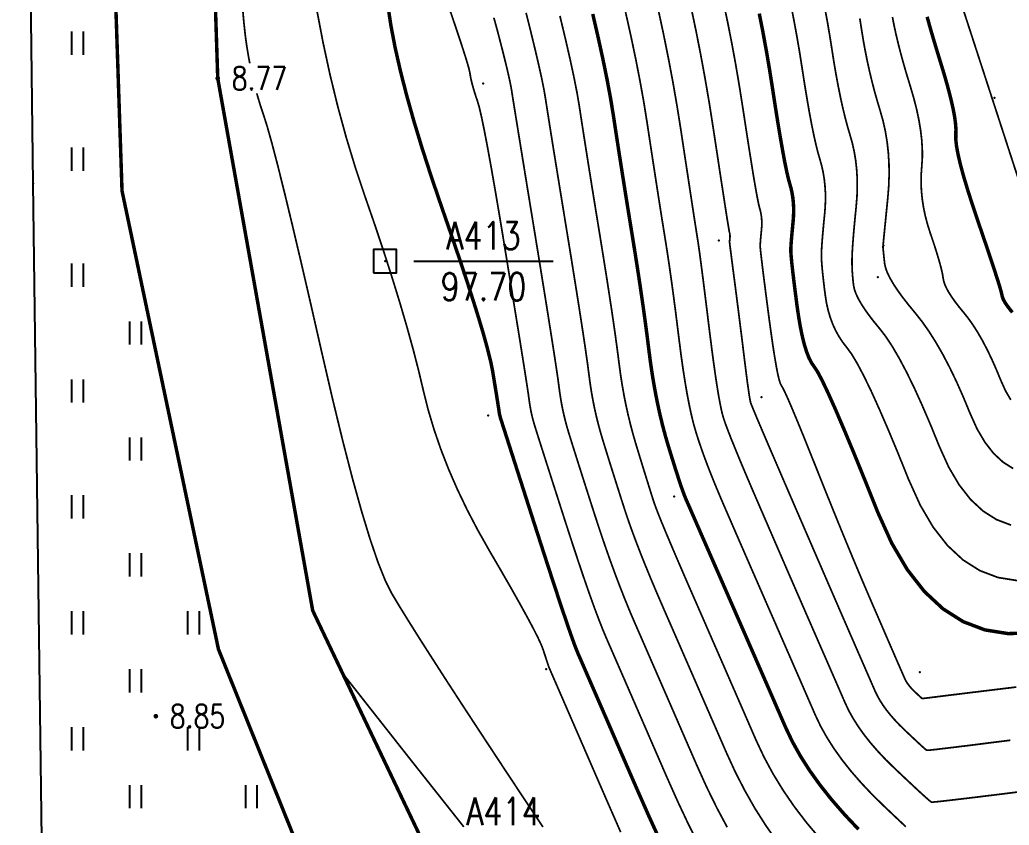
# Model space of a CAD drawing. Extents: x 871 to 1488, y 1110 to 1509.
# Drawn here: x 955.49 to 998.19, y 1155.34 to 1190.08 of the extents above; entities that cross this region are included whole.
import ezdxf
from ezdxf.enums import TextEntityAlignment as Align

# ---------------------------------------------------------------- set-up
doc = ezdxf.new("R2010")
doc.units = 0
doc.header["$LTSCALE"] = 0.5
doc.header["$PDSIZE"] = 0.2
doc.linetypes.add('X3', pattern=[5, 4, -1])
doc.layers.get('0').update_dxf_attribs({"linetype": 'CONTINUOUS'})
for name, color, linetype in [('DGX', 2, 'CONTINUOUS'), ('DLSS', 4, 'CONTINUOUS'), ('GCD', 1, 'CONTINUOUS'), ('KZD', 1, 'CONTINUOUS'), ('ZBTZ', 3, 'CONTINUOUS'), ('ZDH', 1, 'CONTINUOUS')]:
    doc.layers.add(name, color=color, linetype=linetype)
doc.styles.add('HZ', font='rs.shx', dxfattribs={"width": 0.8, "bigfont": 'hztxt.shx'})
doc.linetypes.add('1161', pattern='A,0,[149,AAA.SHX,S=0.15,R=0,X=0,Y=0],-1.6', length=1.6)

# ---------------------------------------------------------------- blocks, each defined once
blk = doc.blocks.new('GC200')
at = {"linetype": 'Continuous', "const_width": 0.2, "flags": 128}
blk.add_lwpolyline([(-0.1, 0, 1), (0.1, 0, 1)], format="xyb", close=True, dxfattribs=at)
blk = doc.blocks.new('gc323')
at = {"flags": 128}
for points in [[(-0.5, 0), (-0.5, 2)], [(0.5, 0), (0.5, 2)]]:
    blk.add_lwpolyline(points, dxfattribs=at)
blk = doc.blocks.new('gc261')
blk.add_lwpolyline([(-1, -1), (1, -1), (1, 1), (-1, 1)], close=True)
blk.add_point((0, 0))

msp = doc.modelspace()

# ---------------------------------------------------------------- linework, layer by layer
at = {"linetype": 'Continuous', "flags": 128}
msp.add_lwpolyline([(974.599, 1444.021), (976.622, 1297.17), (976.667, 1293.433), (977.082, 1260.359), (977.14, 1247.885), (987.302, 1248.093), (987.563, 1239.875), (979.366, 1239.67), (963.969, 1239.285), (964.736, 1230.673), (962.422, 1230.467), (963.264, 1211.145), (964.031, 1187.555), (968.129, 1164.597), (978.887, 1142.015), (988.427, 1127.787), (1002.171, 1133.056), (1013.14, 1137.603), (1027.097, 1144.743), (1039.656, 1152.3), (1064.515, 1166.983), (1082.553, 1177.399), (1093.084, 1183.61)], dxfattribs=at)
at = {"layer": 'DGX', "linetype": 'Continuous', "const_width": 0.075, "elevation": 18, "flags": 128}
msp.add_lwpolyline([(1092.349, 1235.453), (1087.995, 1226.038), (1083.075, 1220.756), (1063.737, 1210.084), (1055.226, 1203.74), (1036.535, 1197.056), (1014.874, 1182.849), (1008.465, 1181.412), (1000.492, 1177.348), (995.672, 1192.15), (993.252, 1210.539), (995.311, 1246.721), (998.844, 1256.44), (1017.747, 1272.329), (1031.623, 1278.323), (1058.063, 1275.135), (1068.371, 1272.68), (1076.951, 1262.439), (1095.592, 1248.1)], close=True, dxfattribs=at)
at = {"layer": 'DGX', "linetype": 'Continuous', "const_width": 0.075, "flags": 128}
for points, elevation in [([(985.845, 1190.878), (986.035, 1189.981), (986.215, 1189.069), (986.385, 1188.142), (986.545, 1187.201), (986.696, 1186.246), (986.835, 1185.336), (986.96, 1184.534), (987.071, 1183.838), (987.167, 1183.25), (987.25, 1182.768), (987.319, 1182.393), (987.374, 1182.125), (987.414, 1181.964), (987.445, 1181.855), (987.47, 1181.743), (987.489, 1181.629), (987.502, 1181.512), (987.509, 1181.393), (987.511, 1181.271), (987.506, 1181.146), (987.496, 1181.018), (987.484, 1180.895), (987.473, 1180.782), (987.464, 1180.68), (987.456, 1180.588), (987.45, 1180.506), (987.445, 1180.435), (987.442, 1180.375), (987.44, 1180.325), (987.445, 1180.239), (987.462, 1180.071), (987.49, 1179.82), (987.53, 1179.487), (987.582, 1179.071), (987.645, 1178.572), (987.72, 1177.992), (987.807, 1177.328), (987.897, 1176.665), (987.98, 1176.082), (988.058, 1175.582), (988.129, 1175.163), (988.194, 1174.825), (988.254, 1174.569), (988.307, 1174.395), (988.354, 1174.302), (988.416, 1174.2), (988.515, 1174), (988.651, 1173.7), (988.822, 1173.301), (989.031, 1172.802), (989.276, 1172.205), (989.557, 1171.508), (989.876, 1170.712), (990.206, 1169.884), (990.526, 1169.09), (990.835, 1168.329), (991.133, 1167.603), (991.42, 1166.91), (991.695, 1166.252), (991.96, 1165.627), (992.214, 1165.036), (992.45, 1164.492), (992.66, 1164.008), (992.844, 1163.582), (993.003, 1163.216), (993.136, 1162.909), (993.243, 1162.662), (993.325, 1162.473), (993.381, 1162.344), (993.424, 1162.247), (993.465, 1162.153), (993.504, 1162.064), (993.542, 1161.978), (993.577, 1161.896), (993.612, 1161.817), (993.644, 1161.743), (993.675, 1161.672), (993.707, 1161.603), (993.746, 1161.534), (993.791, 1161.463), (993.842, 1161.393), (993.898, 1161.321), (993.961, 1161.249), (994.029, 1161.177), (994.104, 1161.104), (994.177, 1161.035), (994.24, 1160.975), (994.295, 1160.924), (994.34, 1160.883), (994.376, 1160.85), (994.403, 1160.826), (994.421, 1160.811), (994.429, 1160.806), (994.448, 1160.806), (994.496, 1160.811), (994.574, 1160.82), (994.682, 1160.832), (994.819, 1160.849), (994.985, 1160.869), (995.182, 1160.894), (995.408, 1160.922), (995.694, 1160.958), (996.072, 1161.004), (996.54, 1161.062), (997.101, 1161.13), (997.752, 1161.209), (998.495, 1161.299)], 14.5), ([(978.065, 1155.262), (977.257, 1156.473), (976.367, 1157.818), (975.476, 1159.17), (974.667, 1160.404), (973.941, 1161.52), (973.298, 1162.518), (972.736, 1163.397), (972.258, 1164.158), (971.861, 1164.8), (971.547, 1165.324), (971.261, 1165.895), (970.948, 1166.677), (970.608, 1167.669), (970.241, 1168.873), (969.847, 1170.287), (969.427, 1171.912), (968.98, 1173.749), (968.506, 1175.796), (968.041, 1177.839), (967.619, 1179.661), (967.241, 1181.263), (966.907, 1182.645), (966.617, 1183.806), (966.371, 1184.747), (966.169, 1185.467), (966.01, 1185.968), (965.878, 1186.362), (965.756, 1186.767), (965.643, 1187.18), (965.539, 1187.604), (965.445, 1188.037), (965.361, 1188.479), (965.286, 1188.931), (965.221, 1189.392), (965.158, 1189.962), (965.091, 1190.738)], 9), ([(981.419, 1155.042), (980.833, 1156.381), (980.253, 1157.714), (979.75, 1158.872), (979.323, 1159.854), (978.972, 1160.661), (978.698, 1161.292), (978.5, 1161.747), (978.378, 1162.028), (978.333, 1162.132), (978.322, 1162.159), (978.306, 1162.206), (978.283, 1162.272), (978.254, 1162.358), (978.219, 1162.465), (978.178, 1162.591), (978.131, 1162.736), (978.077, 1162.902), (977.992, 1163.123), (977.848, 1163.433), (977.645, 1163.833), (977.384, 1164.322), (977.065, 1164.901), (976.687, 1165.57), (976.251, 1166.329), (975.756, 1167.177), (975.253, 1168.067), (974.792, 1168.949), (974.372, 1169.825), (973.994, 1170.693), (973.659, 1171.554), (973.365, 1172.409), (973.112, 1173.256), (972.902, 1174.097), (972.697, 1174.96), (972.461, 1175.875), (972.193, 1176.841), (971.895, 1177.86), (971.565, 1178.931), (971.204, 1180.054), (970.812, 1181.229), (970.388, 1182.455), (969.964, 1183.723), (969.571, 1185.022), (969.208, 1186.351), (968.876, 1187.711), (968.575, 1189.102), (968.303, 1190.523)], 9.5), ([(984.81, 1154.454), (984.361, 1155.345), (983.891, 1156.34), (983.401, 1157.439), (982.923, 1158.539), (982.489, 1159.538), (982.098, 1160.435), (981.752, 1161.231), (981.449, 1161.927), (981.19, 1162.521), (980.975, 1163.013), (980.804, 1163.405), (980.646, 1163.781), (980.47, 1164.23), (980.275, 1164.749), (980.063, 1165.341), (979.833, 1166.003), (979.585, 1166.738), (979.319, 1167.544), (979.034, 1168.421), (978.757, 1169.286), (978.511, 1170.053), (978.297, 1170.722), (978.114, 1171.294), (977.963, 1171.768), (977.843, 1172.145), (977.755, 1172.425), (977.698, 1172.606), (977.659, 1172.74), (977.623, 1172.876), (977.589, 1173.012), (977.558, 1173.151), (977.531, 1173.29), (977.506, 1173.432), (977.484, 1173.574), (977.464, 1173.719), (977.433, 1173.944), (977.374, 1174.332), (977.289, 1174.88), (977.176, 1175.591), (977.036, 1176.463), (976.868, 1177.496), (976.674, 1178.691), (976.452, 1180.048), (976.228, 1181.407), (976.024, 1182.612), (975.841, 1183.66), (975.679, 1184.553), (975.538, 1185.291), (975.418, 1185.873), (975.319, 1186.3), (975.24, 1186.571), (975.176, 1186.759), (975.118, 1186.938), (975.067, 1187.107), (975.022, 1187.266), (974.984, 1187.415), (974.953, 1187.555), (974.928, 1187.685), (974.909, 1187.805), (974.864, 1188.003), (974.758, 1188.363), (974.591, 1188.888), (974.364, 1189.576), (974.075, 1190.428)], 10.5), ([(993.727, 1155.272), (993.288, 1155.685), (992.785, 1156.161), (992.271, 1156.665), (991.798, 1157.166), (991.366, 1157.662), (990.975, 1158.155), (990.626, 1158.643), (990.317, 1159.128), (990.049, 1159.608), (989.822, 1160.085), (989.61, 1160.572), (989.386, 1161.086), (989.151, 1161.627), (988.903, 1162.194), (988.644, 1162.787), (988.373, 1163.407), (988.091, 1164.054), (987.796, 1164.727), (987.503, 1165.398), (987.223, 1166.038), (986.956, 1166.649), (986.703, 1167.229), (986.463, 1167.78), (986.237, 1168.3), (986.024, 1168.79), (985.825, 1169.25), (985.639, 1169.687), (985.464, 1170.108), (985.301, 1170.514), (985.15, 1170.904), (985.01, 1171.279), (984.883, 1171.638), (984.767, 1171.981), (984.663, 1172.309), (984.566, 1172.651), (984.471, 1173.037), (984.378, 1173.469), (984.286, 1173.945), (984.197, 1174.465), (984.109, 1175.03), (984.023, 1175.64), (983.939, 1176.294), (983.857, 1176.954), (983.777, 1177.58), (983.699, 1178.174), (983.623, 1178.734), (983.548, 1179.26), (983.476, 1179.754), (983.406, 1180.214), (983.338, 1180.641), (983.267, 1181.079), (983.188, 1181.57), (983.102, 1182.117), (983.008, 1182.717), (982.907, 1183.371), (982.798, 1184.08), (982.681, 1184.843), (982.557, 1185.661), (982.418, 1186.526), (982.255, 1187.434), (982.07, 1188.384), (981.862, 1189.376), (981.63, 1190.41)], 13), ([(998.547, 1156.77), (997.578, 1156.649), (996.755, 1156.548), (996.078, 1156.467), (995.547, 1156.405), (995.162, 1156.362), (994.924, 1156.339), (994.831, 1156.336), (994.789, 1156.364), (994.702, 1156.437), (994.569, 1156.554), (994.391, 1156.716), (994.167, 1156.922), (993.898, 1157.173), (993.584, 1157.469), (993.225, 1157.808), (992.857, 1158.169), (992.519, 1158.527), (992.21, 1158.882), (991.931, 1159.234), (991.681, 1159.583), (991.46, 1159.93), (991.268, 1160.273), (991.106, 1160.614), (990.955, 1160.962), (990.795, 1161.33), (990.626, 1161.716), (990.449, 1162.122), (990.264, 1162.546), (990.07, 1162.989), (989.868, 1163.451), (989.658, 1163.932), (989.435, 1164.442), (989.197, 1164.988), (988.943, 1165.571), (988.673, 1166.191), (988.388, 1166.848), (988.087, 1167.542), (987.77, 1168.274), (987.437, 1169.042), (987.114, 1169.791), (986.826, 1170.466), (986.574, 1171.065), (986.358, 1171.589), (986.177, 1172.038), (986.031, 1172.412), (985.921, 1172.71), (985.846, 1172.934), (985.787, 1173.157), (985.723, 1173.455), (985.653, 1173.828), (985.579, 1174.275), (985.5, 1174.796), (985.416, 1175.393), (985.328, 1176.064), (985.234, 1176.809), (985.142, 1177.553), (985.059, 1178.219), (984.985, 1178.808), (984.919, 1179.32), (984.862, 1179.753), (984.814, 1180.109), (984.774, 1180.388), (984.743, 1180.589), (984.709, 1180.805), (984.658, 1181.128), (984.591, 1181.558), (984.509, 1182.095), (984.41, 1182.739), (984.296, 1183.491), (984.165, 1184.349), (984.019, 1185.315), (983.856, 1186.337), (983.678, 1187.366), (983.483, 1188.401), (983.273, 1189.442), (983.047, 1190.49)], 13.5), ([(998.238, 1159.004), (997.535, 1158.916), (996.864, 1158.832), (996.282, 1158.759), (995.787, 1158.699), (995.38, 1158.65), (995.061, 1158.612), (994.829, 1158.587), (994.686, 1158.573), (994.63, 1158.571), (994.605, 1158.588), (994.552, 1158.631), (994.472, 1158.702), (994.365, 1158.799), (994.231, 1158.923), (994.069, 1159.074), (993.88, 1159.252), (993.664, 1159.456), (993.443, 1159.673), (993.24, 1159.888), (993.054, 1160.102), (992.886, 1160.313), (992.736, 1160.523), (992.603, 1160.732), (992.488, 1160.938), (992.39, 1161.143), (992.299, 1161.353), (992.203, 1161.574), (992.102, 1161.806), (991.995, 1162.05), (991.884, 1162.305), (991.768, 1162.571), (991.646, 1162.849), (991.52, 1163.138), (991.368, 1163.485), (991.172, 1163.937), (990.93, 1164.492), (990.644, 1165.152), (990.312, 1165.916), (989.936, 1166.785), (989.515, 1167.757), (989.048, 1168.834), (988.589, 1169.896), (988.189, 1170.823), (987.848, 1171.616), (987.566, 1172.273), (987.343, 1172.797), (987.18, 1173.186), (987.075, 1173.44), (987.03, 1173.559), (987.011, 1173.636), (986.988, 1173.763), (986.959, 1173.94), (986.926, 1174.167), (986.888, 1174.444), (986.845, 1174.771), (986.797, 1175.148), (986.744, 1175.574), (986.689, 1176.022), (986.634, 1176.461), (986.58, 1176.891), (986.527, 1177.313), (986.474, 1177.726), (986.422, 1178.131), (986.371, 1178.528), (986.32, 1178.915), (986.273, 1179.276), (986.232, 1179.59), (986.197, 1179.857), (986.169, 1180.078), (986.147, 1180.252), (986.131, 1180.38), (986.122, 1180.461), (986.119, 1180.496), (986.12, 1180.509), (986.12, 1180.524), (986.122, 1180.542), (986.123, 1180.563), (986.125, 1180.587), (986.128, 1180.613), (986.13, 1180.642), (986.134, 1180.674), (986.136, 1180.707), (986.137, 1180.739), (986.137, 1180.77), (986.135, 1180.801), (986.132, 1180.831), (986.127, 1180.86), (986.12, 1180.889), (986.112, 1180.917), (986.094, 1181.011), (986.056, 1181.238), (985.998, 1181.597), (985.921, 1182.09), (985.825, 1182.715), (985.708, 1183.472), (985.573, 1184.363), (985.417, 1185.386), (985.247, 1186.467), (985.065, 1187.532), (984.872, 1188.581), (984.669, 1189.613), (984.454, 1190.629)], 14), ([(988.767, 1190.717), (988.899, 1190.045), (989.024, 1189.362), (989.143, 1188.669), (989.254, 1187.965), (989.36, 1187.283), (989.463, 1186.657), (989.563, 1186.085), (989.66, 1185.569), (989.754, 1185.108), (989.845, 1184.703), (989.933, 1184.352), (990.018, 1184.057), (990.094, 1183.786), (990.155, 1183.509), (990.203, 1183.225), (990.235, 1182.934), (990.254, 1182.637), (990.258, 1182.334), (990.247, 1182.024), (990.222, 1181.707), (990.191, 1181.4), (990.165, 1181.12), (990.142, 1180.865), (990.122, 1180.636), (990.107, 1180.434), (990.095, 1180.258), (990.087, 1180.108), (990.083, 1179.983), (990.083, 1179.858), (990.089, 1179.704), (990.102, 1179.522), (990.12, 1179.312), (990.144, 1179.072), (990.174, 1178.805), (990.209, 1178.509), (990.251, 1178.184), (990.304, 1177.853), (990.376, 1177.536), (990.466, 1177.233), (990.573, 1176.945), (990.699, 1176.672), (990.842, 1176.413), (991.004, 1176.168), (991.183, 1175.938), (991.39, 1175.655), (991.632, 1175.249), (991.911, 1174.722), (992.225, 1174.074), (992.575, 1173.303), (992.961, 1172.411), (993.384, 1171.397), (993.842, 1170.261), (994.346, 1169.146), (994.906, 1168.194), (995.521, 1167.407), (996.193, 1166.782), (996.92, 1166.321), (997.703, 1166.024), (998.541, 1165.89)], 15.5), ([(998.267, 1168.283), (997.639, 1168.522), (997.056, 1168.892), (996.517, 1169.393), (996.023, 1170.025), (995.574, 1170.789), (995.169, 1171.683), (994.795, 1172.603), (994.435, 1173.441), (994.091, 1174.197), (993.762, 1174.872), (993.448, 1175.465), (993.15, 1175.977), (992.866, 1176.408), (992.598, 1176.757), (992.352, 1177.055), (992.136, 1177.335), (991.951, 1177.595), (991.795, 1177.837), (991.67, 1178.059), (991.574, 1178.263), (991.508, 1178.447), (991.473, 1178.612), (991.454, 1178.767), (991.438, 1178.921), (991.425, 1179.073), (991.415, 1179.224), (991.407, 1179.373), (991.403, 1179.521), (991.402, 1179.668), (991.404, 1179.813), (991.409, 1179.974), (991.42, 1180.169), (991.435, 1180.398), (991.455, 1180.661), (991.48, 1180.958), (991.51, 1181.288), (991.545, 1181.653), (991.585, 1182.051), (991.617, 1182.463), (991.631, 1182.865), (991.626, 1183.26), (991.602, 1183.645), (991.56, 1184.023), (991.498, 1184.391), (991.418, 1184.752), (991.319, 1185.104), (991.212, 1185.466), (991.108, 1185.858), (991.005, 1186.279), (990.906, 1186.729), (990.809, 1187.209), (990.714, 1187.718), (990.622, 1188.256), (990.533, 1188.824), (990.441, 1189.403), (990.344, 1189.972), (990.241, 1190.533)], 16), ([(986.018, 1155.25), (985.572, 1156.083), (985.128, 1156.989), (984.686, 1157.968), (984.258, 1158.951), (983.858, 1159.871), (983.486, 1160.726), (983.141, 1161.517), (982.824, 1162.244), (982.535, 1162.907), (982.274, 1163.506), (982.04, 1164.041), (981.82, 1164.554), (981.601, 1165.088), (981.383, 1165.642), (981.165, 1166.216), (980.949, 1166.811), (980.733, 1167.426), (980.518, 1168.062), (980.303, 1168.718), (980.098, 1169.357), (979.911, 1169.942), (979.742, 1170.472), (979.591, 1170.948), (979.458, 1171.369), (979.342, 1171.736), (979.245, 1172.048), (979.165, 1172.306), (979.097, 1172.538), (979.034, 1172.773), (978.976, 1173.01), (978.922, 1173.249), (978.874, 1173.491), (978.831, 1173.736), (978.793, 1173.984), (978.759, 1174.234), (978.716, 1174.557), (978.648, 1175.024), (978.555, 1175.635), (978.437, 1176.39), (978.294, 1177.289), (978.127, 1178.332), (977.935, 1179.519), (977.718, 1180.85), (977.501, 1182.174), (977.31, 1183.341), (977.146, 1184.351), (977.007, 1185.204), (976.894, 1185.9), (976.807, 1186.439), (976.746, 1186.82), (976.711, 1187.045), (976.682, 1187.213), (976.639, 1187.426), (976.582, 1187.683), (976.512, 1187.985), (976.428, 1188.331), (976.33, 1188.722), (976.218, 1189.157), (976.093, 1189.637), (975.946, 1190.171)], 11), ([(977.336, 1190.382), (977.551, 1189.524), (977.736, 1188.763), (977.89, 1188.101), (978.015, 1187.536), (978.109, 1187.068), (978.172, 1186.699), (978.23, 1186.326), (978.305, 1185.849), (978.397, 1185.268), (978.507, 1184.582), (978.635, 1183.792), (978.78, 1182.898), (978.943, 1181.9), (979.123, 1180.798), (979.303, 1179.693), (979.464, 1178.688), (979.608, 1177.782), (979.733, 1176.976), (979.841, 1176.27), (979.93, 1175.663), (980.001, 1175.156), (980.054, 1174.749), (980.102, 1174.393), (980.156, 1174.041), (980.218, 1173.693), (980.286, 1173.348), (980.362, 1173.007), (980.445, 1172.67), (980.535, 1172.336), (980.632, 1172.006), (980.734, 1171.672), (980.841, 1171.327), (980.952, 1170.97), (981.068, 1170.602), (981.188, 1170.223), (981.312, 1169.832), (981.44, 1169.429), (981.573, 1169.015), (981.717, 1168.58), (981.881, 1168.115), (982.065, 1167.618), (982.268, 1167.091), (982.49, 1166.534), (982.732, 1165.946), (982.994, 1165.327), (983.275, 1164.677), (983.572, 1163.999), (983.88, 1163.294), (984.2, 1162.561), (984.531, 1161.802), (984.873, 1161.016), (985.227, 1160.204), (985.593, 1159.364), (985.97, 1158.497), (986.364, 1157.638), (986.783, 1156.821), (987.225, 1156.046), (987.691, 1155.314), (988.181, 1154.623)], 11.5), ([(990.023, 1154.759), (989.447, 1155.442), (988.916, 1156.137), (988.432, 1156.842), (987.993, 1157.559), (987.601, 1158.287), (987.254, 1159.026), (986.928, 1159.776), (986.597, 1160.537), (986.261, 1161.307), (985.921, 1162.088), (985.575, 1162.879), (985.225, 1163.68), (984.871, 1164.492), (984.511, 1165.313), (984.168, 1166.099), (983.864, 1166.804), (983.598, 1167.426), (983.37, 1167.967), (983.18, 1168.426), (983.029, 1168.803), (982.916, 1169.098), (982.842, 1169.312), (982.781, 1169.501), (982.712, 1169.721), (982.633, 1169.973), (982.545, 1170.256), (982.447, 1170.571), (982.34, 1170.918), (982.224, 1171.296), (982.098, 1171.706), (981.973, 1172.134), (981.856, 1172.567), (981.749, 1173.004), (981.65, 1173.447), (981.561, 1173.894), (981.481, 1174.346), (981.411, 1174.802), (981.349, 1175.264), (981.286, 1175.755), (981.212, 1176.302), (981.127, 1176.904), (981.03, 1177.562), (980.921, 1178.275), (980.802, 1179.043), (980.67, 1179.867), (980.528, 1180.746), (980.384, 1181.626), (980.249, 1182.456), (980.124, 1183.234), (980.008, 1183.96), (979.901, 1184.636), (979.803, 1185.259), (979.714, 1185.832), (979.634, 1186.353), (979.541, 1186.905), (979.41, 1187.571), (979.243, 1188.35), (979.038, 1189.243), (978.797, 1190.25)], 12), ([(998.358, 1170.723), (997.919, 1171.001), (997.512, 1171.379), (997.14, 1171.856), (996.801, 1172.431), (996.497, 1173.106), (996.207, 1173.807), (995.916, 1174.463), (995.622, 1175.074), (995.325, 1175.64), (995.026, 1176.161), (994.725, 1176.637), (994.421, 1177.068), (994.115, 1177.454), (993.825, 1177.805), (993.572, 1178.131), (993.355, 1178.433), (993.174, 1178.709), (993.029, 1178.962), (992.92, 1179.189), (992.848, 1179.392), (992.811, 1179.57), (992.794, 1179.726), (992.779, 1179.863), (992.767, 1179.982), (992.757, 1180.082), (992.749, 1180.162), (992.743, 1180.224), (992.74, 1180.268), (992.739, 1180.292), (992.743, 1180.338), (992.753, 1180.446), (992.769, 1180.616), (992.792, 1180.848), (992.821, 1181.142), (992.857, 1181.498), (992.899, 1181.916), (992.947, 1182.396), (992.987, 1182.901), (993.005, 1183.397), (992.998, 1183.882), (992.969, 1184.356), (992.917, 1184.82), (992.841, 1185.274), (992.743, 1185.717), (992.621, 1186.15), (992.492, 1186.58), (992.37, 1187.013), (992.257, 1187.449), (992.152, 1187.889), (992.055, 1188.332), (991.966, 1188.779), (991.884, 1189.23), (991.811, 1189.684), (991.74, 1190.136)], 16.5), ([(998.257, 1173.686), (998.029, 1174.074), (997.824, 1174.528), (997.629, 1175), (997.433, 1175.442), (997.235, 1175.854), (997.035, 1176.235), (996.834, 1176.586), (996.631, 1176.906), (996.426, 1177.197), (996.22, 1177.456), (996.025, 1177.693), (995.854, 1177.915), (995.708, 1178.122), (995.585, 1178.313), (995.487, 1178.489), (995.413, 1178.65), (995.363, 1178.795), (995.337, 1178.925), (995.317, 1179.063), (995.282, 1179.232), (995.233, 1179.432), (995.17, 1179.662), (995.093, 1179.922), (995.002, 1180.214), (994.897, 1180.536), (994.777, 1180.889), (994.661, 1181.256), (994.565, 1181.621), (994.489, 1181.983), (994.434, 1182.344), (994.398, 1182.702), (994.383, 1183.058), (994.388, 1183.412), (994.414, 1183.764), (994.437, 1184.124), (994.436, 1184.504), (994.411, 1184.904), (994.362, 1185.323), (994.288, 1185.762), (994.191, 1186.221), (994.069, 1186.699), (993.923, 1187.197), (993.771, 1187.693), (993.633, 1188.167), (993.509, 1188.619), (993.398, 1189.049), (993.301, 1189.456), (993.217, 1189.841), (993.147, 1190.203)], 17)]:
    msp.add_lwpolyline(points, dxfattribs=dict(at, elevation=elevation))
at = {"layer": 'DGX', "color": 3, "linetype": 'Continuous', "const_width": 0.15, "flags": 128}
for points, elevation in [([(983.15, 1154.608), (982.655, 1155.691), (982.117, 1156.91), (981.588, 1158.126), (981.119, 1159.205), (980.711, 1160.145), (980.362, 1160.946), (980.073, 1161.609), (979.845, 1162.134), (979.677, 1162.52), (979.568, 1162.768), (979.472, 1163.009), (979.338, 1163.371), (979.168, 1163.857), (978.961, 1164.465), (978.717, 1165.196), (978.437, 1166.049), (978.119, 1167.026), (977.765, 1168.124), (977.415, 1169.214), (977.111, 1170.163), (976.851, 1170.972), (976.637, 1171.64), (976.468, 1172.168), (976.344, 1172.555), (976.265, 1172.801), (976.232, 1172.907), (976.221, 1172.942), (976.212, 1172.979), (976.203, 1173.015), (976.194, 1173.052), (976.187, 1173.089), (976.18, 1173.127), (976.174, 1173.165), (976.169, 1173.203), (976.161, 1173.264), (976.145, 1173.367), (976.122, 1173.514), (976.092, 1173.703), (976.055, 1173.936), (976.01, 1174.212), (975.958, 1174.531), (975.899, 1174.893), (975.81, 1175.338), (975.669, 1175.907), (975.476, 1176.599), (975.23, 1177.416), (974.932, 1178.355), (974.582, 1179.419), (974.179, 1180.605), (973.724, 1181.916), (973.267, 1183.254), (972.856, 1184.522), (972.492, 1185.721), (972.175, 1186.852), (971.905, 1187.912), (971.681, 1188.904), (971.505, 1189.827), (971.375, 1190.68)], 10), ([(991.685, 1155.161), (991.077, 1155.805), (990.522, 1156.443), (990.02, 1157.076), (989.57, 1157.703), (989.174, 1158.326), (988.829, 1158.943), (988.538, 1159.556), (988.265, 1160.182), (987.978, 1160.843), (987.675, 1161.537), (987.357, 1162.266), (987.024, 1163.029), (986.676, 1163.825), (986.313, 1164.656), (985.935, 1165.521), (985.57, 1166.354), (985.248, 1167.089), (984.969, 1167.727), (984.733, 1168.268), (984.539, 1168.712), (984.388, 1169.058), (984.279, 1169.306), (984.213, 1169.458), (984.163, 1169.582), (984.101, 1169.751), (984.027, 1169.963), (983.941, 1170.219), (983.844, 1170.519), (983.734, 1170.863), (983.613, 1171.251), (983.48, 1171.683), (983.345, 1172.144), (983.219, 1172.62), (983.102, 1173.11), (982.993, 1173.615), (982.893, 1174.134), (982.801, 1174.668), (982.718, 1175.216), (982.644, 1175.779), (982.572, 1176.355), (982.495, 1176.941), (982.413, 1177.539), (982.326, 1178.148), (982.235, 1178.768), (982.139, 1179.399), (982.038, 1180.04), (981.933, 1180.693), (981.826, 1181.353), (981.719, 1182.013), (981.613, 1182.675), (981.508, 1183.339), (981.404, 1184.004), (981.3, 1184.67), (981.198, 1185.338), (981.096, 1186.007), (980.979, 1186.716), (980.833, 1187.502), (980.656, 1188.367), (980.45, 1189.309), (980.214, 1190.33)], 12.5), ([(987.401, 1190.349), (987.557, 1189.557), (987.705, 1188.752), (987.844, 1187.935), (987.975, 1187.105), (988.097, 1186.31), (988.211, 1185.595), (988.317, 1184.962), (988.414, 1184.409), (988.502, 1183.938), (988.582, 1183.548), (988.653, 1183.239), (988.716, 1183.01), (988.769, 1182.82), (988.813, 1182.626), (988.846, 1182.427), (988.869, 1182.223), (988.881, 1182.015), (988.884, 1181.802), (988.877, 1181.585), (988.859, 1181.363), (988.838, 1181.148), (988.819, 1180.951), (988.803, 1180.772), (988.789, 1180.612), (988.778, 1180.47), (988.77, 1180.347), (988.764, 1180.241), (988.761, 1180.154), (988.764, 1180.049), (988.776, 1179.888), (988.796, 1179.671), (988.825, 1179.399), (988.863, 1179.072), (988.909, 1178.689), (988.965, 1178.25), (989.029, 1177.756), (989.101, 1177.259), (989.178, 1176.809), (989.262, 1176.408), (989.351, 1176.054), (989.447, 1175.749), (989.548, 1175.491), (989.655, 1175.282), (989.769, 1175.12), (989.913, 1174.902), (990.115, 1174.522), (990.373, 1173.979), (990.688, 1173.275), (991.059, 1172.409), (991.488, 1171.381), (991.973, 1170.19), (992.514, 1168.838), (993.118, 1167.503), (993.788, 1166.364), (994.526, 1165.42), (995.33, 1164.672), (996.2, 1164.12), (997.138, 1163.764), (998.142, 1163.604), (999.214, 1163.639)], 15), ([(998.325, 1177.459), (998.225, 1177.581), (998.137, 1177.695), (998.061, 1177.801), (997.998, 1177.9), (997.948, 1177.99), (997.91, 1178.073), (997.884, 1178.148), (997.871, 1178.215), (997.848, 1178.321), (997.795, 1178.511), (997.71, 1178.786), (997.595, 1179.146), (997.449, 1179.591), (997.272, 1180.121), (997.063, 1180.735), (996.824, 1181.434), (996.587, 1182.141), (996.384, 1182.778), (996.214, 1183.346), (996.079, 1183.845), (995.979, 1184.274), (995.912, 1184.634), (995.88, 1184.925), (995.882, 1185.146), (995.888, 1185.358), (995.869, 1185.62), (995.825, 1185.932), (995.755, 1186.294), (995.66, 1186.706), (995.54, 1187.169), (995.395, 1187.681), (995.224, 1188.243), (995.051, 1188.807), (994.896, 1189.322), (994.761, 1189.79), (994.644, 1190.209)], 17.5)]:
    msp.add_lwpolyline(points, dxfattribs=dict(at, elevation=elevation))
at = {"layer": 'DGX', "linetype": 'Continuous', "const_width": 0.075, "flags": 128}
msp.add_lwpolyline([(974.65, 1155.267), (972.188, 1158.375), (969.415, 1161.897)], dxfattribs=at)
at = {"layer": 'DLSS', "linetype": 'X3', "const_width": 0.15, "flags": 128}
for points, elevation in [([(982.42, 1126.52), (981.738, 1129.303), (974.102, 1141.398), (968.285, 1152.439), (964.061, 1162.931), (959.9, 1182.702), (958.748, 1216.93), (958.298, 1230.287)], 6.597), ([(988.427, 1127.787), (978.887, 1142.015), (968.129, 1164.597), (964.031, 1187.555), (963.264, 1211.145), (962.422, 1230.467)], 6.63)]:
    msp.add_lwpolyline(points, dxfattribs=dict(at, elevation=elevation))
at = {"layer": 'KZD', "linetype": 'Continuous'}
msp.add_line((972.5, 1179.67), (978.5, 1179.67), dxfattribs=at)
at = {"layer": 'ZBTZ', "linetype": '1161', "flags": 128}
for points, elevation in [([(1020.284, 1434.36), (1018.846, 1434.635), (975.761, 1445.017), (974.599, 1444.021), (976.622, 1297.17), (976.667, 1293.433), (977.082, 1260.359), (977.14, 1247.885), (987.302, 1248.093), (987.563, 1239.875), (979.366, 1239.67), (963.969, 1239.285), (964.736, 1230.673), (962.422, 1230.467), (963.264, 1211.145), (964.031, 1187.555), (968.129, 1164.597), (978.887, 1142.015), (988.427, 1127.787), (1013.14, 1137.603), (1027.097, 1144.743), (1039.656, 1152.3), (1045.268, 1155.482), (1064.515, 1166.983), (1082.553, 1177.399), (1093.084, 1183.61), (1097.727, 1185.738), (1111.746, 1191.85), (1126.595, 1197.081), (1146.073, 1202.148), (1165.386, 1205.312), (1167.667, 1205.546), (1175.568, 1206.294), (1177.785, 1206.359), (1186.409, 1206.705), (1186.366, 1207.546), (1186.08, 1209.889), (1184.971, 1211.903), (1183.929, 1276.782), (1179.461, 1282.832), (1164.702, 1295.398), (1155.817, 1299.009), (1144.225, 1294.882), (1134.461, 1294.147), (1134.378, 1289.023), (1013.46, 1281.421), (1013.743, 1298.844), (1014.262, 1308.48), (1011.575, 1356.136), (1013.259, 1381.339), (1018.608, 1422.274), (1020.284, 1434.36), (975.761, 1445.017)], 10.434), ([(956.672, 1134.149), (956.62, 1140.622), (956.062, 1183.016), (955.488, 1230.165), (958.298, 1230.287), (958.748, 1216.93), (959.9, 1182.702), (964.061, 1162.931), (968.285, 1152.439), (974.102, 1141.398), (981.738, 1129.303), (982.42, 1126.52), (973.876, 1124.275), (973.004, 1129.978), (971.056, 1129.709), (965.256, 1127.753), (966.087, 1122.95), (956.718, 1121.069)], 8.192)]:
    msp.add_lwpolyline(points, close=True, dxfattribs=dict(at, elevation=elevation))
at = {"layer": 'ZDH', "linetype": 'Continuous'}
for p in [(964.031, 1187.555, 8.774), (975.489, 1187.334, 10.582), (997.552, 1186.72, 18.069), (956.062, 1183.016, 8.892), (959.9, 1182.702, 8.813), (985.662, 1180.555, 13.827), (992.759, 1180.351, 16.507), (992.514, 1178.977, 16.426), (987.491, 1173.803, 14.195), (975.698, 1173.016, 9.818), (983.73, 1169.52, 12.35), (968.129, 1164.597, 8.637), (964.061, 1162.931, 8.614), (978.204, 1162.066, 9.448), (994.327, 1161.941, 14.754), (961.36, 1160.04, 8.848)]:
    msp.add_point(p, dxfattribs=at)

# ---------------------------------------------------------------- block references
at = {"layer": 'KZD', "linetype": 'Continuous', "xscale": 0.5, "yscale": 0.5}
msp.add_blockref('gc261', (971.25, 1179.67, 97.7), dxfattribs=at)
at = {"layer": 'ZBTZ', "linetype": 'Continuous', "xscale": 0.5, "yscale": 0.5}
for p in [(957.988, 1188.569), (957.988, 1183.569), (957.988, 1178.569), (960.488, 1176.069), (957.988, 1173.569), (960.488, 1171.069), (957.988, 1168.569), (960.488, 1166.069), (957.988, 1163.569), (962.988, 1163.569), (960.488, 1161.069), (957.988, 1158.569), (960.488, 1156.069), (965.488, 1156.069)]:
    msp.add_blockref('gc323', p, dxfattribs=at)

# ---------------------------------------------------------------- texts
at = {"layer": 'KZD', "linetype": 'Continuous', "style": 'HZ', "width": 0.8}
for s, p in [('A413', (975.5, 1180.77)), ('97.70', (975.5, 1178.57)), ('A414', (976.36, 1155.94))]:
    msp.add_text(s, height=1.2, dxfattribs=at).set_placement(p, align=Align.MIDDLE)

# ---------------------------------------------------------------- next in the draw order: wipeouts: each hides what was drawn before it
at = {"linetype": 'Continuous'}
for points in [[(964.595, 1186.905), (967.333, 1186.905), (967.333, 1188.205), (964.595, 1188.205)], [(961.924, 1159.39), (964.662, 1159.39), (964.662, 1160.69), (961.924, 1160.69)]]:
    msp.add_wipeout(points, dxfattribs=at)

# ---------------------------------------------------------------- next in the draw order: wipeouts: each hides what was drawn before it
for points in [[(964.595, 1186.905), (967.333, 1186.905), (967.333, 1188.205), (964.595, 1188.205)], [(961.924, 1159.39), (964.662, 1159.39), (964.662, 1160.69), (961.924, 1160.69)]]:
    msp.add_wipeout(points, dxfattribs=at)

# ---------------------------------------------------------------- next in the draw order: wipeouts: each hides what was drawn before it
for points in [[(964.595, 1186.905), (967.333, 1186.905), (967.333, 1188.205), (964.595, 1188.205)], [(961.924, 1159.39), (964.662, 1159.39), (964.662, 1160.69), (961.924, 1160.69)]]:
    msp.add_wipeout(points, dxfattribs=at)

# ---------------------------------------------------------------- next in the draw order: block references
at = {"layer": 'GCD', "linetype": 'Continuous'}
ref = msp.add_blockref('GC200', (964.031, 1187.555, 8.774), dxfattribs=dict(at, xscale=0.5, yscale=0.5, zscale=0.5))
ref.add_attrib('height', '8.77', dxfattribs={"linetype": 'Continuous', "height": 1, "style": 'HZ', "width": 0.8}).set_placement((964.631, 1187.555, 8.774), align=Align.MIDDLE_LEFT)
ref = msp.add_blockref('GC200', (961.36, 1160.04, 8.848), dxfattribs=dict(at, xscale=0.5, yscale=0.5, zscale=0.5))
ref.add_attrib('height', '8.85', dxfattribs={"linetype": 'Continuous', "height": 1, "style": 'HZ', "width": 0.8}).set_placement((961.96, 1160.04, 8.848), align=Align.MIDDLE_LEFT)
at = {"layer": 'ZBTZ', "linetype": 'Continuous', "xscale": 0.5, "yscale": 0.5}
msp.add_blockref('gc323', (962.988, 1158.569), dxfattribs=at)

doc.saveas('drawing.dxf')
